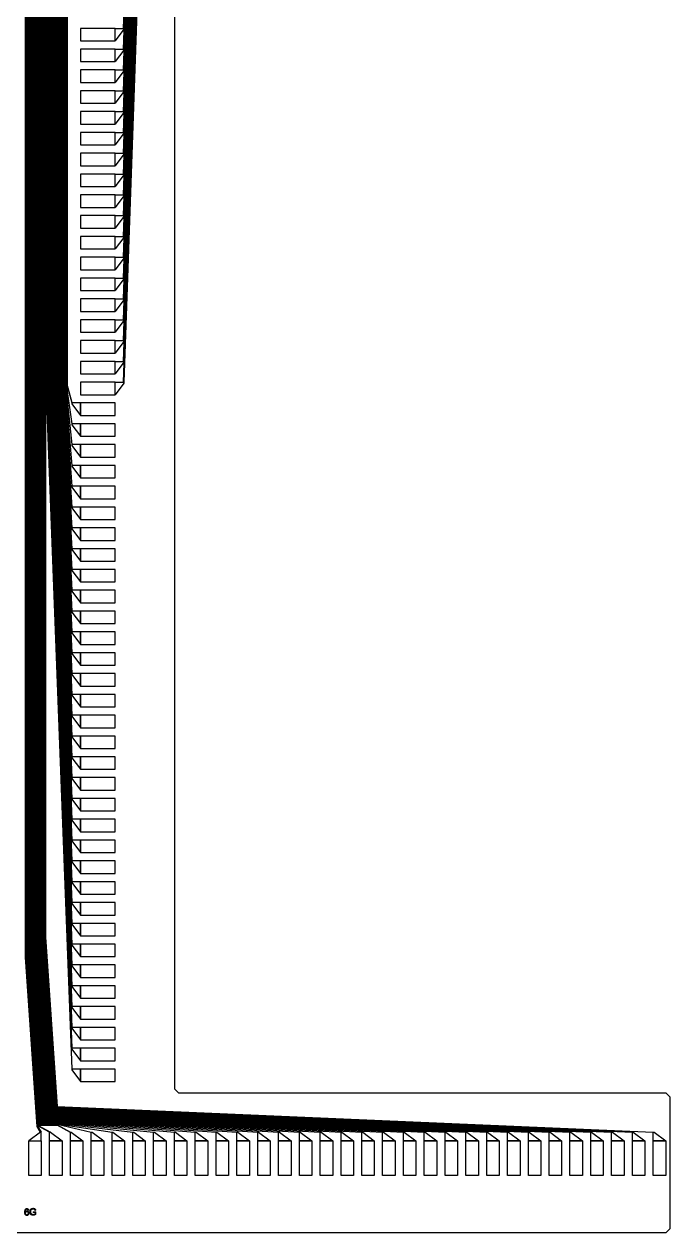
# Model space of a CAD drawing. Header units: inches. Extents: x 106592 to 209533, y 57057 to 74911.
# Drawn here: x 206381 to 209533, y 57278 to 63178 of the extents above; entities that cross this region are included whole.
import ezdxf

# ---------------------------------------------------------------- set-up
doc = ezdxf.new("R2010")
doc.units = ezdxf.units.IN
doc.header["$MEASUREMENT"] = 0
for name, color, linetype in [('metal', 221, 'Continuous'), ('nitride window', 40, 'Continuous'), ('profile', 140, 'Continuous')]:
    doc.layers.add(name, color=color, linetype=linetype)

msp = doc.modelspace()

# ---------------------------------------------------------------- linework, layer by layer
at = {"layer": 'metal'}
for points in [[(206388.7, 58721.4), (206387.1, 58721.4), (206387.1, 68021.4), (206388.7, 68021.4)], [(206391.9, 58721.4), (206390.3, 58721.4), (206390.3, 68021.4), (206391.9, 68021.4)], [(206395.1, 58721.4), (206393.5, 58721.4), (206393.5, 68021.4), (206395.1, 68021.4)], [(206398.3, 58721.4), (206396.7, 58721.4), (206396.7, 68021.4), (206398.3, 68021.4)], [(206401.5, 58721.4), (206399.9, 58721.4), (206399.9, 68021.4), (206401.5, 68021.4)], [(206404.7, 58721.4), (206403.1, 58721.4), (206403.1, 68021.4), (206404.7, 68021.4)], [(206407.9, 58721.4), (206406.3, 58721.4), (206406.3, 68021.4), (206407.9, 68021.4)], [(206411.1, 58721.4), (206409.5, 58721.4), (206409.5, 68021.4), (206411.1, 68021.4)], [(206414.3, 58721.4), (206412.7, 58721.4), (206412.7, 68021.4), (206414.3, 68021.4)], [(206417.5, 58721.4), (206415.9, 58721.4), (206415.9, 68021.4), (206417.5, 68021.4)], [(206420.7, 58721.4), (206419.1, 58721.4), (206419.1, 68021.4), (206420.7, 68021.4)], [(206423.9, 58721.4), (206422.3, 58721.4), (206422.3, 68021.4), (206423.9, 68021.4)], [(206427.1, 58721.4), (206425.5, 58721.4), (206425.5, 68021.4), (206427.1, 68021.4)], [(206430.3, 58721.4), (206428.7, 58721.4), (206428.7, 68021.4), (206430.3, 68021.4)], [(206433.5, 58721.4), (206431.9, 58721.4), (206431.9, 68021.4), (206433.5, 68021.4)], [(206436.7, 58721.4), (206435.1, 58721.4), (206435.1, 68021.4), (206436.7, 68021.4)], [(206439.9, 58721.4), (206438.3, 58721.4), (206438.3, 68021.4), (206439.9, 68021.4)], [(206443.1, 58721.4), (206441.5, 58721.4), (206441.5, 68021.4), (206443.1, 68021.4)], [(206446.3, 58721.4), (206444.7, 58721.4), (206444.7, 68021.4), (206446.3, 68021.4)], [(206449.5, 58721.4), (206447.9, 58721.4), (206447.9, 68021.4), (206449.5, 68021.4)], [(206452.7, 58721.4), (206451.1, 58721.4), (206451.1, 68021.4), (206452.7, 68021.4)], [(206455.9, 58721.4), (206454.3, 58721.4), (206454.3, 68021.4), (206455.9, 68021.4)], [(206459.1, 58721.4), (206457.5, 58721.4), (206457.5, 68021.4), (206459.1, 68021.4)], [(206462.3, 58721.4), (206460.7, 58721.4), (206460.7, 68021.4), (206462.3, 68021.4)], [(206465.5, 58721.4), (206463.9, 58721.4), (206463.9, 68021.4), (206465.5, 68021.4)], [(206468.7, 58721.4), (206467.1, 58721.4), (206467.1, 68021.4), (206468.7, 68021.4)], [(206471.9, 58721.4), (206470.3, 58721.4), (206470.3, 68021.4), (206471.9, 68021.4)], [(206475.1, 58721.4), (206473.5, 58721.4), (206473.5, 68021.4), (206475.1, 68021.4)], [(206478.3, 58721.4), (206476.7, 58721.4), (206476.7, 68021.4), (206478.3, 68021.4)], [(206481.5, 58721.4), (206479.9, 58721.4), (206479.9, 68021.4), (206481.5, 68021.4)], [(206484.7, 58721.4), (206483.1, 58721.4), (206483.1, 68021.4), (206484.7, 68021.4)], [(206487.9, 61418.7), (206486.3, 61418.7), (206486.3, 68021.4), (206487.9, 68021.4)], [(206491.1, 61418.7), (206489.5, 61418.7), (206489.5, 68021.4), (206491.1, 68021.4)], [(206494.3, 61418.7), (206492.7, 61418.7), (206492.7, 68021.4), (206494.3, 68021.4)], [(206497.5, 61418.7), (206495.9, 61418.7), (206495.9, 68021.4), (206497.5, 68021.4)], [(206500.7, 61418.7), (206499.1, 61418.7), (206499.1, 68021.4), (206500.7, 68021.4)], [(206503.9, 61418.7), (206502.3, 61418.7), (206502.3, 68021.4), (206503.9, 68021.4)], [(206507.1, 61418.7), (206505.5, 61418.7), (206505.5, 68021.4), (206507.1, 68021.4)], [(206510.3, 61418.7), (206508.7, 61418.7), (206508.7, 68021.4), (206510.3, 68021.4)], [(206513.5, 61418.7), (206511.9, 61418.7), (206511.9, 68021.4), (206513.5, 68021.4)], [(206516.7, 61418.7), (206515.1, 61418.7), (206515.1, 68021.4), (206516.7, 68021.4)], [(206519.9, 61418.7), (206518.3, 61418.7), (206518.3, 68021.4), (206519.9, 68021.4)], [(206523.1, 61418.7), (206521.5, 61418.7), (206521.5, 68021.4), (206523.1, 68021.4)], [(206526.3, 61418.7), (206524.7, 61418.7), (206524.7, 68021.4), (206526.3, 68021.4)], [(206529.5, 61418.7), (206527.9, 61418.7), (206527.9, 68021.4), (206529.5, 68021.4)], [(206532.7, 61418.7), (206531.1, 61418.7), (206531.1, 68021.4), (206532.7, 68021.4)], [(206535.9, 61418.7), (206534.3, 61418.7), (206534.3, 68021.4), (206535.9, 68021.4)], [(206539.1, 61418.7), (206537.5, 61418.7), (206537.5, 68021.4), (206539.1, 68021.4)], [(206542.3, 61418.7), (206540.7, 61418.7), (206540.7, 68021.4), (206542.3, 68021.4)], [(206545.5, 61418.7), (206543.9, 61418.7), (206543.9, 68021.4), (206545.5, 68021.4)], [(206548.7, 61418.7), (206547.1, 61418.7), (206547.1, 68021.4), (206548.7, 68021.4)], [(206551.9, 61418.7), (206550.3, 61418.7), (206550.3, 68021.4), (206551.9, 68021.4)], [(206555.1, 61418.7), (206553.5, 61418.7), (206553.5, 68021.4), (206555.1, 68021.4)], [(206558.3, 61418.7), (206556.7, 61418.7), (206556.7, 68021.4), (206558.3, 68021.4)], [(206561.5, 61418.7), (206559.9, 61418.7), (206559.9, 68021.4), (206561.5, 68021.4)], [(206564.7, 61418.7), (206563.1, 61418.7), (206563.1, 68021.4), (206564.7, 68021.4)], [(206567.9, 61418.7), (206566.3, 61418.7), (206566.3, 68021.4), (206567.9, 68021.4)], [(206571.1, 61418.7), (206569.5, 61418.7), (206569.5, 68021.4), (206571.1, 68021.4)], [(206574.3, 61418.7), (206572.7, 61418.7), (206572.7, 68021.4), (206574.3, 68021.4)], [(206577.5, 61418.7), (206575.9, 61418.7), (206575.9, 68021.4), (206577.5, 68021.4)], [(206580.7, 61418.7), (206579.1, 61418.7), (206579.1, 68021.4), (206580.7, 68021.4)], [(206583.9, 61418.7), (206582.3, 61418.7), (206582.3, 68021.4), (206583.9, 68021.4)], [(206587.1, 61418.7), (206585.5, 61418.7), (206585.5, 68021.4), (206587.1, 68021.4)], [(206590.3, 61418.7), (206588.7, 61418.7), (206588.7, 68021.4), (206590.3, 68021.4)], [(207061, 67921.4), (207062.6, 67921.4), (206867.9, 62446.7), (206865.8, 62446.7)], [(206867.9, 62548.3), (206865.8, 62548.3), (207057.8, 67921.4), (207059.4, 67921.4)], [(207054.6, 67921.4), (207056.2, 67921.4), (206867.9, 62649.9), (206865.8, 62649.9)], [(206867.9, 62751.5), (206865.8, 62751.5), (207051.4, 67921.4), (207053, 67921.4)], [(206867.9, 62853.1), (206865.8, 62853.1), (207048.2, 67921.4), (207049.8, 67921.4)], [(207045, 67921.4), (207046.6, 67921.4), (206867.9, 62954.7), (206865.8, 62954.7)], [(207064.2, 67921.4), (207065.8, 67921.4), (206867.9, 62345.1), (206865.8, 62345.1)], [(207067.4, 67921.4), (207069, 67921.4), (206867.9, 62243.5), (206865.8, 62243.5)], [(207093, 67921.4), (207094.6, 67921.4), (206867.9, 61430.7), (206865.8, 61430.7)], [(207089.8, 67921.4), (207091.4, 67921.4), (206867.9, 61532.3), (206865.8, 61532.3)], [(207070.6, 67921.4), (207072.2, 67921.4), (206867.9, 62141.9), (206865.8, 62141.9)], [(206867.9, 62040.3), (206865.8, 62040.3), (207073.8, 67921.4), (207075.4, 67921.4)], [(206867.9, 61938.7), (206865.8, 61938.7), (207077, 67921.4), (207078.6, 67921.4)], [(207080.2, 67921.4), (207081.8, 67921.4), (206867.9, 61837.1), (206865.8, 61837.1)], [(206867.9, 61735.5), (206865.8, 61735.5), (207083.4, 67921.4), (207085, 67921.4)], [(207086.6, 67921.4), (207088.2, 67921.4), (206867.9, 61633.9), (206865.8, 61633.9)], [(207038.6, 67921.4), (207040.2, 67921.4), (206867.9, 63157.9), (206865.8, 63157.9)], [(207041.8, 67921.4), (207043.4, 67921.4), (206867.9, 63056.3), (206865.8, 63056.3)], [(206825.5, 63157.9), (206656.2, 63157.9), (206656.2, 63097), (206825.5, 63097)], [(206825.5, 63097), (206825.5, 63157.9), (206867.9, 63157.9), (206867.9, 63153.7), (206825.5, 63097)], [(206825.5, 63056.3), (206656.2, 63056.3), (206656.2, 62995.4), (206825.5, 62995.4)], [(206825.5, 62995.4), (206825.5, 63056.3), (206867.9, 63056.3), (206867.9, 63052.1), (206825.5, 62995.4)], [(206825.5, 62954.7), (206656.2, 62954.7), (206656.2, 62893.8), (206825.5, 62893.8)], [(206825.5, 62893.8), (206825.5, 62954.7), (206867.9, 62954.7), (206867.9, 62950.5), (206825.5, 62893.8)], [(206825.5, 62853.1), (206656.2, 62853.1), (206656.2, 62792.2), (206825.5, 62792.2)], [(206825.5, 62792.2), (206825.5, 62853.1), (206867.9, 62853.1), (206867.9, 62848.9), (206825.5, 62792.2)], [(206825.5, 62751.5), (206656.2, 62751.5), (206656.2, 62690.6), (206825.5, 62690.6)], [(206825.5, 62690.6), (206825.5, 62751.5), (206867.9, 62751.5), (206867.9, 62747.3), (206825.5, 62690.6)], [(206825.5, 62649.9), (206656.2, 62649.9), (206656.2, 62588.9), (206825.5, 62588.9)], [(206825.5, 62588.9), (206825.5, 62649.9), (206867.9, 62649.9), (206867.9, 62645.7), (206825.5, 62588.9)], [(206825.5, 62548.3), (206656.2, 62548.3), (206656.2, 62487.3), (206825.5, 62487.3)], [(206825.5, 62487.3), (206825.5, 62548.3), (206867.9, 62548.3), (206867.9, 62544.1), (206825.5, 62487.3)], [(206825.5, 62446.7), (206656.2, 62446.7), (206656.2, 62385.7), (206825.5, 62385.7)], [(206825.5, 62385.7), (206825.5, 62446.7), (206867.9, 62446.7), (206867.9, 62442.5), (206825.5, 62385.7)], [(206825.5, 62345.1), (206656.2, 62345.1), (206656.2, 62284.1), (206825.5, 62284.1)], [(206825.5, 62284.1), (206825.5, 62345.1), (206867.9, 62345.1), (206867.9, 62340.9), (206825.5, 62284.1)], [(206825.5, 62243.5), (206656.2, 62243.5), (206656.2, 62182.5), (206825.5, 62182.5)], [(206825.5, 62182.5), (206825.5, 62243.5), (206867.9, 62243.5), (206867.9, 62239.3), (206825.5, 62182.5)], [(206825.5, 62141.9), (206656.2, 62141.9), (206656.2, 62080.9), (206825.5, 62080.9)], [(206825.5, 62080.9), (206825.5, 62141.9), (206867.9, 62141.9), (206867.9, 62137.7), (206825.5, 62080.9)], [(206825.5, 62040.3), (206656.2, 62040.3), (206656.2, 61979.3), (206825.5, 61979.3)], [(206825.5, 61979.3), (206825.5, 62040.3), (206867.9, 62040.3), (206867.9, 62036.1), (206825.5, 61979.3)], [(206825.5, 61938.7), (206656.2, 61938.7), (206656.2, 61877.7), (206825.5, 61877.7)], [(206825.5, 61877.7), (206825.5, 61938.7), (206867.9, 61938.7), (206867.9, 61934.5), (206825.5, 61877.7)], [(206825.5, 61837.1), (206656.2, 61837.1), (206656.2, 61776.1), (206825.5, 61776.1)], [(206825.5, 61776.1), (206825.5, 61837.1), (206867.9, 61837.1), (206867.9, 61832.8), (206825.5, 61776.1)], [(206825.5, 61735.5), (206656.2, 61735.5), (206656.2, 61674.5), (206825.5, 61674.5)], [(206825.5, 61674.5), (206825.5, 61735.5), (206867.9, 61735.5), (206867.9, 61731.2), (206825.5, 61674.5)], [(206825.5, 61633.9), (206656.2, 61633.9), (206656.2, 61572.9), (206825.5, 61572.9)], [(206825.5, 61572.9), (206825.5, 61633.9), (206867.9, 61633.9), (206867.9, 61629.6), (206825.5, 61572.9)], [(206825.5, 61532.3), (206656.2, 61532.3), (206656.2, 61471.3), (206825.5, 61471.3)], [(206825.5, 61471.3), (206825.5, 61532.3), (206867.9, 61532.3), (206867.9, 61528), (206825.5, 61471.3)], [(206825.5, 61430.7), (206656.2, 61430.7), (206656.2, 61369.7), (206825.5, 61369.7)], [(206825.5, 61369.7), (206825.5, 61430.7), (206867.9, 61430.7), (206867.9, 61426.4), (206825.5, 61369.7)], [(206487.9, 61418.7), (206486.3, 61418.7), (206613.9, 58077.7), (206616, 58077.7)], [(206491.1, 61418.7), (206489.5, 61418.7), (206613.9, 58179.3), (206616, 58179.3)], [(206494.3, 61418.7), (206492.7, 61418.7), (206613.9, 58280.9), (206616, 58280.9)], [(206497.5, 61418.7), (206495.9, 61418.7), (206613.9, 58382.5), (206616, 58382.5)], [(206613.9, 58484.1), (206616, 58484.1), (206500.7, 61418.7), (206499.1, 61418.7)], [(206503.9, 61418.7), (206502.3, 61418.7), (206613.9, 58585.8), (206616, 58585.8)], [(206613.9, 58687.4), (206616, 58687.4), (206507.1, 61418.7), (206505.5, 61418.7)], [(206613.9, 58789), (206616, 58789), (206510.3, 61418.7), (206508.7, 61418.7)], [(206513.5, 61418.7), (206511.9, 61418.7), (206613.9, 58890.6), (206616, 58890.6)], [(206516.7, 61418.7), (206515.1, 61418.7), (206613.9, 58992.2), (206616, 58992.2)], [(206519.9, 61418.7), (206518.3, 61418.7), (206613.9, 59093.8), (206616, 59093.8)], [(206523.1, 61418.7), (206521.5, 61418.7), (206613.9, 59195.4), (206616, 59195.4)], [(206613.9, 59297), (206616, 59297), (206526.3, 61418.7), (206524.7, 61418.7)], [(206529.5, 61418.7), (206527.9, 61418.7), (206613.9, 59398.6), (206616, 59398.6)], [(206613.9, 59500.2), (206616, 59500.2), (206532.7, 61418.7), (206531.1, 61418.7)], [(206613.9, 59601.8), (206616, 59601.8), (206535.9, 61418.7), (206534.3, 61418.7)], [(206539.1, 61418.7), (206537.5, 61418.7), (206613.9, 59703.4), (206616, 59703.4)], [(206542.3, 61418.7), (206540.7, 61418.7), (206613.9, 59805), (206616, 59805)], [(206545.5, 61418.7), (206543.9, 61418.7), (206613.9, 59906.6), (206616, 59906.6)], [(206548.7, 61418.7), (206547.1, 61418.7), (206613.9, 60008.2), (206616, 60008.2)], [(206613.9, 60109.8), (206616, 60109.8), (206551.9, 61418.7), (206550.3, 61418.7)], [(206555.1, 61418.7), (206553.5, 61418.7), (206613.9, 60211.4), (206616, 60211.4)], [(206613.9, 60313), (206616, 60313), (206558.3, 61418.7), (206556.7, 61418.7)], [(206613.9, 60414.6), (206616, 60414.6), (206561.5, 61418.7), (206559.9, 61418.7)], [(206564.7, 61418.7), (206563.1, 61418.7), (206613.9, 60516.2), (206616, 60516.2)], [(206567.9, 61418.7), (206566.3, 61418.7), (206613.9, 60617.8), (206616, 60617.8)], [(206571.1, 61418.7), (206569.5, 61418.7), (206613.9, 60719.4), (206616, 60719.4)], [(206574.3, 61418.7), (206572.7, 61418.7), (206613.9, 60821), (206616, 60821)], [(206613.9, 60922.6), (206616, 60922.6), (206577.5, 61418.7), (206575.9, 61418.7)], [(206580.7, 61418.7), (206579.1, 61418.7), (206613.9, 61024.2), (206616, 61024.2)], [(206613.9, 61125.9), (206616, 61125.9), (206583.9, 61418.7), (206582.3, 61418.7)], [(206613.9, 61227.5), (206616, 61227.5), (206587.1, 61418.7), (206585.5, 61418.7)], [(206590.3, 61418.7), (206588.7, 61418.7), (206613.9, 61329.1), (206616, 61329.1)], [(206656.2, 61268.1), (206656.2, 61329.1), (206613.9, 61329.1), (206613.9, 61324.8), (206656.2, 61268.1)], [(206825.5, 61329.1), (206656.2, 61329.1), (206656.2, 61268.1), (206825.5, 61268.1)], [(206656.2, 61166.5), (206656.2, 61227.5), (206613.9, 61227.5), (206613.9, 61223.2), (206656.2, 61166.5)], [(206825.5, 61227.5), (206656.2, 61227.5), (206656.2, 61166.5), (206825.5, 61166.5)], [(206656.2, 61064.9), (206656.2, 61125.9), (206613.9, 61125.9), (206613.9, 61121.6), (206656.2, 61064.9)], [(206825.5, 61125.9), (206656.2, 61125.9), (206656.2, 61064.9), (206825.5, 61064.9)], [(206656.2, 60963.3), (206656.2, 61024.2), (206613.9, 61024.2), (206613.9, 61020), (206656.2, 60963.3)], [(206825.5, 61024.2), (206656.2, 61024.2), (206656.2, 60963.3), (206825.5, 60963.3)], [(206656.2, 60861.7), (206656.2, 60922.6), (206613.9, 60922.6), (206613.9, 60918.4), (206656.2, 60861.7)], [(206825.5, 60922.6), (206656.2, 60922.6), (206656.2, 60861.7), (206825.5, 60861.7)], [(206656.2, 60760.1), (206656.2, 60821), (206613.9, 60821), (206613.9, 60816.8), (206656.2, 60760.1)], [(206825.5, 60821), (206656.2, 60821), (206656.2, 60760.1), (206825.5, 60760.1)], [(206656.2, 60658.5), (206656.2, 60719.4), (206613.9, 60719.4), (206613.9, 60715.2), (206656.2, 60658.5)], [(206825.5, 60719.4), (206656.2, 60719.4), (206656.2, 60658.5), (206825.5, 60658.5)], [(206656.2, 60556.9), (206656.2, 60617.8), (206613.9, 60617.8), (206613.9, 60613.6), (206656.2, 60556.9)], [(206825.5, 60617.8), (206656.2, 60617.8), (206656.2, 60556.9), (206825.5, 60556.9)], [(206656.2, 60455.3), (206656.2, 60516.2), (206613.9, 60516.2), (206613.9, 60512), (206656.2, 60455.3)], [(206825.5, 60516.2), (206656.2, 60516.2), (206656.2, 60455.3), (206825.5, 60455.3)], [(206656.2, 60353.7), (206656.2, 60414.6), (206613.9, 60414.6), (206613.9, 60410.4), (206656.2, 60353.7)], [(206825.5, 60414.6), (206656.2, 60414.6), (206656.2, 60353.7), (206825.5, 60353.7)], [(206656.2, 60252.1), (206656.2, 60313), (206613.9, 60313), (206613.9, 60308.8), (206656.2, 60252.1)], [(206825.5, 60313), (206656.2, 60313), (206656.2, 60252.1), (206825.5, 60252.1)], [(206656.2, 60150.5), (206656.2, 60211.4), (206613.9, 60211.4), (206613.9, 60207.2), (206656.2, 60150.5)], [(206825.5, 60211.4), (206656.2, 60211.4), (206656.2, 60150.5), (206825.5, 60150.5)], [(206656.2, 60048.8), (206656.2, 60109.8), (206613.9, 60109.8), (206613.9, 60105.6), (206656.2, 60048.8)], [(206825.5, 60109.8), (206656.2, 60109.8), (206656.2, 60048.8), (206825.5, 60048.8)], [(206656.2, 59947.2), (206656.2, 60008.2), (206613.9, 60008.2), (206613.9, 60004), (206656.2, 59947.2)], [(206825.5, 60008.2), (206656.2, 60008.2), (206656.2, 59947.2), (206825.5, 59947.2)], [(206656.2, 59845.6), (206656.2, 59906.6), (206613.9, 59906.6), (206613.9, 59902.4), (206656.2, 59845.6)], [(206825.5, 59906.6), (206656.2, 59906.6), (206656.2, 59845.6), (206825.5, 59845.6)], [(206656.2, 59744), (206656.2, 59805), (206613.9, 59805), (206613.9, 59800.8), (206656.2, 59744)], [(206825.5, 59805), (206656.2, 59805), (206656.2, 59744), (206825.5, 59744)], [(206656.2, 59642.4), (206656.2, 59703.4), (206613.9, 59703.4), (206613.9, 59699.2), (206656.2, 59642.4)], [(206825.5, 59703.4), (206656.2, 59703.4), (206656.2, 59642.4), (206825.5, 59642.4)], [(206656.2, 59540.8), (206656.2, 59601.8), (206613.9, 59601.8), (206613.9, 59597.6), (206656.2, 59540.8)], [(206825.5, 59601.8), (206656.2, 59601.8), (206656.2, 59540.8), (206825.5, 59540.8)], [(206656.2, 59439.2), (206656.2, 59500.2), (206613.9, 59500.2), (206613.9, 59496), (206656.2, 59439.2)], [(206825.5, 59500.2), (206656.2, 59500.2), (206656.2, 59439.2), (206825.5, 59439.2)], [(206656.2, 59337.6), (206656.2, 59398.6), (206613.9, 59398.6), (206613.9, 59394.4), (206656.2, 59337.6)], [(206825.5, 59398.6), (206656.2, 59398.6), (206656.2, 59337.6), (206825.5, 59337.6)], [(206656.2, 59236), (206656.2, 59297), (206613.9, 59297), (206613.9, 59292.7), (206656.2, 59236)], [(206825.5, 59297), (206656.2, 59297), (206656.2, 59236), (206825.5, 59236)], [(206656.2, 59134.4), (206656.2, 59195.4), (206613.9, 59195.4), (206613.9, 59191.1), (206656.2, 59134.4)], [(206825.5, 59195.4), (206656.2, 59195.4), (206656.2, 59134.4), (206825.5, 59134.4)], [(206656.2, 59032.8), (206656.2, 59093.8), (206613.9, 59093.8), (206613.9, 59089.5), (206656.2, 59032.8)], [(206825.5, 59093.8), (206656.2, 59093.8), (206656.2, 59032.8), (206825.5, 59032.8)], [(206656.2, 58931.2), (206656.2, 58992.2), (206613.9, 58992.2), (206613.9, 58987.9), (206656.2, 58931.2)], [(206825.5, 58992.2), (206656.2, 58992.2), (206656.2, 58931.2), (206825.5, 58931.2)], [(206656.2, 58829.6), (206656.2, 58890.6), (206613.9, 58890.6), (206613.9, 58886.3), (206656.2, 58829.6)], [(206825.5, 58890.6), (206656.2, 58890.6), (206656.2, 58829.6), (206825.5, 58829.6)], [(206656.2, 58728), (206656.2, 58789), (206613.9, 58789), (206613.9, 58784.7), (206656.2, 58728)], [(206825.5, 58789), (206656.2, 58789), (206656.2, 58728), (206825.5, 58728)], [(206446.2, 57798.3), (206444.6, 57796.7), (206387.1, 58623.8), (206387.1, 58721.4), (206388.7, 58721.4), (206388.7, 58625.4)], [(206449.4, 57801.5), (206447.8, 57799.9), (206390.3, 58627), (206390.3, 58721.4), (206391.9, 58721.4), (206391.9, 58628.6)], [(206451, 57803.1), (206542.2, 57803.1), (206542.2, 57804.7), (206452.6, 57804.7), (206395.1, 58631.8), (206395.1, 58721.4), (206393.5, 58721.4), (206393.5, 58630.2)], [(206455.8, 57807.9), (206542.2, 57807.9), (206542.2, 57806.3), (206454.2, 57806.3), (206396.7, 58633.4), (206396.7, 58721.4), (206398.3, 58721.4), (206398.3, 58635)], [(206457.4, 57809.5), (206542.2, 57809.5), (206542.2, 57811.1), (206459, 57811.1), (206401.5, 58638.2), (206401.5, 58721.4), (206399.9, 58721.4), (206399.9, 58636.6)], [(206460.6, 57812.7), (206542.2, 57812.7), (206542.2, 57814.3), (206462.2, 57814.3), (206404.7, 58641.4), (206404.7, 58721.4), (206403.1, 58721.4), (206403.1, 58639.8)], [(206463.8, 57815.9), (206542.2, 57815.9), (206542.2, 57817.5), (206465.4, 57817.5), (206407.9, 58644.6), (206407.9, 58721.4), (206406.3, 58721.4), (206406.3, 58643)], [(206468.6, 57820.7), (206542.2, 57820.7), (206542.2, 57819.1), (206467, 57819.1), (206409.5, 58646.2), (206409.5, 58721.4), (206411.1, 58721.4), (206411.1, 58647.8)], [(206470.2, 57822.3), (206542.2, 57822.3), (206542.2, 57823.9), (206471.8, 57823.9), (206414.3, 58651), (206414.3, 58721.4), (206412.7, 58721.4), (206412.7, 58649.4)], [(206473.4, 57825.5), (206542.2, 57825.5), (206542.2, 57827.1), (206475, 57827.1), (206417.5, 58654.2), (206417.5, 58721.4), (206415.9, 58721.4), (206415.9, 58652.6)], [(206478.2, 57830.3), (206542.2, 57830.3), (206542.2, 57828.7), (206476.6, 57828.7), (206419.1, 58655.8), (206419.1, 58721.4), (206420.7, 58721.4), (206420.7, 58657.4)], [(206479.8, 57831.9), (206542.2, 57831.9), (206542.2, 57833.5), (206481.4, 57833.5), (206423.9, 58660.6), (206423.9, 58721.4), (206422.3, 58721.4), (206422.3, 58659)], [(206483, 57835.1), (206542.2, 57835.1), (206542.2, 57836.7), (206484.6, 57836.7), (206427.1, 58663.8), (206427.1, 58721.4), (206425.5, 58721.4), (206425.5, 58662.2)], [(206487.8, 57839.9), (206542.2, 57839.9), (206542.2, 57838.3), (206486.2, 57838.3), (206428.7, 58665.4), (206428.7, 58721.4), (206430.3, 58721.4), (206430.3, 58667)], [(206489.4, 57841.5), (206542.2, 57841.5), (206542.2, 57843.1), (206491, 57843.1), (206433.5, 58670.2), (206433.5, 58721.4), (206431.9, 58721.4), (206431.9, 58668.6)], [(206492.6, 57844.7), (206542.2, 57844.7), (206542.2, 57846.3), (206494.2, 57846.3), (206436.7, 58673.4), (206436.7, 58721.4), (206435.1, 58721.4), (206435.1, 58671.8)], [(206497.4, 57849.5), (206542.2, 57849.5), (206542.2, 57847.9), (206495.8, 57847.9), (206438.3, 58675), (206438.3, 58721.4), (206439.9, 58721.4), (206439.9, 58676.6)], [(206499, 57851.1), (206542.2, 57851.1), (206542.2, 57852.7), (206500.6, 57852.7), (206443.1, 58679.8), (206443.1, 58721.4), (206441.5, 58721.4), (206441.5, 58678.2)], [(206502.2, 57854.3), (206542.2, 57854.3), (206542.2, 57855.9), (206503.8, 57855.9), (206446.3, 58683), (206446.3, 58721.4), (206444.7, 58721.4), (206444.7, 58681.4)], [(206507, 57859.1), (206542.2, 57859.1), (206542.2, 57857.5), (206505.4, 57857.5), (206447.9, 58684.6), (206447.9, 58721.4), (206449.5, 58721.4), (206449.5, 58686.2)], [(206508.6, 57860.7), (206542.2, 57860.7), (206542.2, 57862.3), (206510.2, 57862.3), (206452.7, 58689.4), (206452.7, 58721.4), (206451.1, 58721.4), (206451.1, 58687.8)], [(206511.8, 57863.9), (206542.2, 57863.9), (206542.2, 57865.5), (206513.4, 57865.5), (206455.9, 58692.6), (206455.9, 58721.4), (206454.3, 58721.4), (206454.3, 58691)], [(206516.6, 57868.7), (206542.2, 57868.7), (206542.2, 57867.1), (206515, 57867.1), (206457.5, 58694.2), (206457.5, 58721.4), (206459.1, 58721.4), (206459.1, 58695.8)], [(206518.2, 57870.3), (206542.2, 57870.3), (206542.2, 57871.9), (206519.8, 57871.9), (206462.3, 58699), (206462.3, 58721.4), (206460.7, 58721.4), (206460.7, 58697.4)], [(206521.4, 57873.5), (206542.2, 57873.5), (206542.2, 57875.1), (206523, 57875.1), (206465.5, 58702.2), (206465.5, 58721.4), (206463.9, 58721.4), (206463.9, 58700.6)], [(206526.2, 57878.3), (206542.2, 57878.3), (206542.2, 57876.7), (206524.6, 57876.7), (206467.1, 58703.8), (206467.1, 58721.4), (206468.7, 58721.4), (206468.7, 58705.4)], [(206527.8, 57879.9), (206542.2, 57879.9), (206542.2, 57881.5), (206529.4, 57881.5), (206471.9, 58708.6), (206471.9, 58721.4), (206470.3, 58721.4), (206470.3, 58707)], [(206531, 57883.1), (206542.2, 57883.1), (206542.2, 57884.7), (206532.6, 57884.7), (206475.1, 58711.8), (206475.1, 58721.4), (206473.5, 58721.4), (206473.5, 58710.2)], [(206535.8, 57887.9), (206542.2, 57887.9), (206542.2, 57886.3), (206534.2, 57886.3), (206476.7, 58713.4), (206476.7, 58721.4), (206478.3, 58721.4), (206478.3, 58715)], [(206537.4, 57889.5), (206542.2, 57889.5), (206542.2, 57891.1), (206539, 57891.1), (206481.5, 58718.2), (206481.5, 58721.4), (206479.9, 58721.4), (206479.9, 58716.6)], [(206542.2, 57894.3), (206542.2, 57892.7), (206540.6, 57892.7), (206483.1, 58719.8), (206483.1, 58721.4), (206484.7, 58721.4), (206542.2, 57894.3)], [(206656.2, 58626.4), (206656.2, 58687.4), (206613.9, 58687.4), (206613.9, 58683.1), (206656.2, 58626.4)], [(206825.5, 58687.4), (206656.2, 58687.4), (206656.2, 58626.4), (206825.5, 58626.4)], [(206656.2, 58524.8), (206656.2, 58585.8), (206613.9, 58585.8), (206613.9, 58581.5), (206656.2, 58524.8)], [(206825.5, 58585.8), (206656.2, 58585.8), (206656.2, 58524.8), (206825.5, 58524.8)], [(206656.2, 58423.2), (206656.2, 58484.1), (206613.9, 58484.1), (206613.9, 58479.9), (206656.2, 58423.2)], [(206825.5, 58484.1), (206656.2, 58484.1), (206656.2, 58423.2), (206825.5, 58423.2)], [(206656.2, 58321.6), (206656.2, 58382.5), (206613.9, 58382.5), (206613.9, 58378.3), (206656.2, 58321.6)], [(206825.5, 58382.5), (206656.2, 58382.5), (206656.2, 58321.6), (206825.5, 58321.6)], [(206656.2, 58220), (206656.2, 58280.9), (206613.9, 58280.9), (206613.9, 58276.7), (206656.2, 58220)], [(206825.5, 58280.9), (206656.2, 58280.9), (206656.2, 58220), (206825.5, 58220)], [(206656.2, 58118.4), (206656.2, 58179.3), (206613.9, 58179.3), (206613.9, 58175.1), (206656.2, 58118.4)], [(206825.5, 58179.3), (206656.2, 58179.3), (206656.2, 58118.4), (206825.5, 58118.4)], [(206656.2, 58016.8), (206656.2, 58077.7), (206613.9, 58077.7), (206613.9, 58073.5), (206656.2, 58016.8)], [(206825.5, 58077.7), (206656.2, 58077.7), (206656.2, 58016.8), (206825.5, 58016.8)], [(206542.2, 57892.7), (206542.2, 57894.3), (209451.6, 57769.9), (209451.6, 57767.8)], [(206542.2, 57889.5), (206542.2, 57891.1), (209350, 57769.9), (209350, 57767.8)], [(206542.2, 57886.3), (206542.2, 57887.9), (209248.4, 57769.9), (209248.4, 57767.8)], [(209146.8, 57769.9), (209146.8, 57767.8), (206542.2, 57883.1), (206542.2, 57884.7)], [(206542.2, 57879.9), (206542.2, 57881.5), (209045.2, 57769.9), (209045.2, 57767.8)], [(208943.5, 57769.9), (208943.5, 57767.8), (206542.2, 57876.7), (206542.2, 57878.3)], [(208841.9, 57769.9), (208841.9, 57767.8), (206542.2, 57873.5), (206542.2, 57875.1)], [(206542.2, 57870.3), (206542.2, 57871.9), (208740.3, 57769.9), (208740.3, 57767.8)], [(206542.2, 57867.1), (206542.2, 57868.7), (208638.7, 57769.9), (208638.7, 57767.8)], [(206542.2, 57863.9), (206542.2, 57865.5), (208537.1, 57769.9), (208537.1, 57767.8)], [(206542.2, 57860.7), (206542.2, 57862.3), (208435.5, 57769.9), (208435.5, 57767.8)], [(208333.9, 57769.9), (208333.9, 57767.8), (206542.2, 57857.5), (206542.2, 57859.1)], [(206542.2, 57854.3), (206542.2, 57855.9), (208232.3, 57769.9), (208232.3, 57767.8)], [(208130.7, 57769.9), (208130.7, 57767.8), (206542.2, 57851.1), (206542.2, 57852.7)], [(208029.1, 57769.9), (208029.1, 57767.8), (206542.2, 57847.9), (206542.2, 57849.5)], [(206542.2, 57844.7), (206542.2, 57846.3), (207927.5, 57769.9), (207927.5, 57767.8)], [(206542.2, 57841.5), (206542.2, 57843.1), (207825.9, 57769.9), (207825.9, 57767.8)], [(206542.2, 57838.3), (206542.2, 57839.9), (207724.3, 57769.9), (207724.3, 57767.8)], [(206542.2, 57835.1), (206542.2, 57836.7), (207622.7, 57769.9), (207622.7, 57767.8)], [(207521.1, 57769.9), (207521.1, 57767.8), (206542.2, 57831.9), (206542.2, 57833.5)], [(206542.2, 57828.7), (206542.2, 57830.3), (207419.5, 57769.9), (207419.5, 57767.8)], [(207317.9, 57769.9), (207317.9, 57767.8), (206542.2, 57825.5), (206542.2, 57827.1)], [(207216.3, 57769.9), (207216.3, 57767.8), (206542.2, 57822.3), (206542.2, 57823.9)], [(206542.2, 57819.1), (206542.2, 57820.7), (207114.7, 57769.9), (207114.7, 57767.8)], [(206403.4, 57727.6), (206464.4, 57727.6), (206464.4, 57769.9), (206460.2, 57769.9), (206403.4, 57727.6)], [(206460.2, 57769.9), (206444.6, 57796.7), (206446.2, 57798.3), (206464.4, 57769.9)], [(206509.3, 57769.9), (206505.1, 57769.9), (206447.8, 57799.9), (206449.4, 57801.5)], [(206566, 57727.6), (206505.1, 57727.6), (206505.1, 57769.9), (206509.3, 57769.9), (206566, 57727.6)], [(206542.2, 57815.9), (206542.2, 57817.5), (207013.1, 57769.9), (207013.1, 57767.8)], [(206542.2, 57812.7), (206542.2, 57814.3), (206911.5, 57769.9), (206911.5, 57767.8)], [(206542.2, 57809.5), (206542.2, 57811.1), (206809.9, 57769.9), (206809.9, 57767.8)], [(206708.3, 57769.9), (206708.3, 57767.8), (206542.2, 57806.3), (206542.2, 57807.9)], [(206542.2, 57803.1), (206542.2, 57804.7), (206606.7, 57769.9), (206606.7, 57767.8)], [(206667.6, 57727.6), (206606.7, 57727.6), (206606.7, 57769.9), (206610.9, 57769.9), (206667.6, 57727.6)], [(206769.2, 57727.6), (206708.3, 57727.6), (206708.3, 57769.9), (206712.5, 57769.9), (206769.2, 57727.6)], [(206870.8, 57727.6), (206809.9, 57727.6), (206809.9, 57769.9), (206814.1, 57769.9), (206870.8, 57727.6)], [(206972.4, 57727.6), (206911.5, 57727.6), (206911.5, 57769.9), (206915.7, 57769.9), (206972.4, 57727.6)], [(207074, 57727.6), (207013.1, 57727.6), (207013.1, 57769.9), (207017.3, 57769.9), (207074, 57727.6)], [(207175.6, 57727.6), (207114.7, 57727.6), (207114.7, 57769.9), (207118.9, 57769.9), (207175.6, 57727.6)], [(207277.2, 57727.6), (207216.3, 57727.6), (207216.3, 57769.9), (207220.5, 57769.9), (207277.2, 57727.6)], [(207378.8, 57727.6), (207317.9, 57727.6), (207317.9, 57769.9), (207322.1, 57769.9), (207378.8, 57727.6)], [(207480.4, 57727.6), (207419.5, 57727.6), (207419.5, 57769.9), (207423.7, 57769.9), (207480.4, 57727.6)], [(207582.1, 57727.6), (207521.1, 57727.6), (207521.1, 57769.9), (207525.3, 57769.9), (207582.1, 57727.6)], [(207683.7, 57727.6), (207622.7, 57727.6), (207622.7, 57769.9), (207626.9, 57769.9), (207683.7, 57727.6)], [(207785.3, 57727.6), (207724.3, 57727.6), (207724.3, 57769.9), (207728.5, 57769.9), (207785.3, 57727.6)], [(207886.9, 57727.6), (207825.9, 57727.6), (207825.9, 57769.9), (207830.1, 57769.9), (207886.9, 57727.6)], [(207988.5, 57727.6), (207927.5, 57727.6), (207927.5, 57769.9), (207931.7, 57769.9), (207988.5, 57727.6)], [(208090.1, 57727.6), (208029.1, 57727.6), (208029.1, 57769.9), (208033.3, 57769.9), (208090.1, 57727.6)], [(208191.7, 57727.6), (208130.7, 57727.6), (208130.7, 57769.9), (208134.9, 57769.9), (208191.7, 57727.6)], [(208293.3, 57727.6), (208232.3, 57727.6), (208232.3, 57769.9), (208236.6, 57769.9), (208293.3, 57727.6)], [(208394.9, 57727.6), (208333.9, 57727.6), (208333.9, 57769.9), (208338.2, 57769.9), (208394.9, 57727.6)], [(208496.5, 57727.6), (208435.5, 57727.6), (208435.5, 57769.9), (208439.8, 57769.9), (208496.5, 57727.6)], [(208598.1, 57727.6), (208537.1, 57727.6), (208537.1, 57769.9), (208541.4, 57769.9), (208598.1, 57727.6)], [(208699.7, 57727.6), (208638.7, 57727.6), (208638.7, 57769.9), (208643, 57769.9), (208699.7, 57727.6)], [(208801.3, 57727.6), (208740.3, 57727.6), (208740.3, 57769.9), (208744.6, 57769.9), (208801.3, 57727.6)], [(208902.9, 57727.6), (208841.9, 57727.6), (208841.9, 57769.9), (208846.2, 57769.9), (208902.9, 57727.6)], [(209004.5, 57727.6), (208943.5, 57727.6), (208943.5, 57769.9), (208947.8, 57769.9), (209004.5, 57727.6)], [(209106.1, 57727.6), (209045.2, 57727.6), (209045.2, 57769.9), (209049.4, 57769.9), (209106.1, 57727.6)], [(209207.7, 57727.6), (209146.8, 57727.6), (209146.8, 57769.9), (209151, 57769.9), (209207.7, 57727.6)], [(209309.3, 57727.6), (209248.4, 57727.6), (209248.4, 57769.9), (209252.6, 57769.9), (209309.3, 57727.6)], [(209410.9, 57727.6), (209350, 57727.6), (209350, 57769.9), (209354.2, 57769.9), (209410.9, 57727.6)], [(209512.5, 57727.6), (209451.6, 57727.6), (209451.6, 57769.9), (209455.8, 57769.9), (209512.5, 57727.6)], [(206403.4, 57558.3), (206403.4, 57727.6), (206464.4, 57727.6), (206464.4, 57558.3)], [(206505.1, 57558.3), (206505.1, 57727.6), (206566, 57727.6), (206566, 57558.3)], [(206606.7, 57558.3), (206606.7, 57727.6), (206667.6, 57727.6), (206667.6, 57558.3)], [(206708.3, 57558.3), (206708.3, 57727.6), (206769.2, 57727.6), (206769.2, 57558.3)], [(206809.9, 57558.3), (206809.9, 57727.6), (206870.8, 57727.6), (206870.8, 57558.3)], [(206911.5, 57558.3), (206911.5, 57727.6), (206972.4, 57727.6), (206972.4, 57558.3)], [(207013.1, 57558.3), (207013.1, 57727.6), (207074, 57727.6), (207074, 57558.3)], [(207114.7, 57558.3), (207114.7, 57727.6), (207175.6, 57727.6), (207175.6, 57558.3)], [(207216.3, 57558.3), (207216.3, 57727.6), (207277.2, 57727.6), (207277.2, 57558.3)], [(207317.9, 57558.3), (207317.9, 57727.6), (207378.8, 57727.6), (207378.8, 57558.3)], [(207419.5, 57558.3), (207419.5, 57727.6), (207480.4, 57727.6), (207480.4, 57558.3)], [(207521.1, 57558.3), (207521.1, 57727.6), (207582.1, 57727.6), (207582.1, 57558.3)], [(207622.7, 57558.3), (207622.7, 57727.6), (207683.7, 57727.6), (207683.7, 57558.3)], [(207724.3, 57558.3), (207724.3, 57727.6), (207785.3, 57727.6), (207785.3, 57558.3)], [(207825.9, 57558.3), (207825.9, 57727.6), (207886.9, 57727.6), (207886.9, 57558.3)], [(207927.5, 57558.3), (207927.5, 57727.6), (207988.5, 57727.6), (207988.5, 57558.3)], [(208029.1, 57558.3), (208029.1, 57727.6), (208090.1, 57727.6), (208090.1, 57558.3)], [(208130.7, 57558.3), (208130.7, 57727.6), (208191.7, 57727.6), (208191.7, 57558.3)], [(208232.3, 57558.3), (208232.3, 57727.6), (208293.3, 57727.6), (208293.3, 57558.3)], [(208333.9, 57558.3), (208333.9, 57727.6), (208394.9, 57727.6), (208394.9, 57558.3)], [(208435.5, 57558.3), (208435.5, 57727.6), (208496.5, 57727.6), (208496.5, 57558.3)], [(208537.1, 57558.3), (208537.1, 57727.6), (208598.1, 57727.6), (208598.1, 57558.3)], [(208638.7, 57558.3), (208638.7, 57727.6), (208699.7, 57727.6), (208699.7, 57558.3)], [(208740.3, 57558.3), (208740.3, 57727.6), (208801.3, 57727.6), (208801.3, 57558.3)], [(208841.9, 57558.3), (208841.9, 57727.6), (208902.9, 57727.6), (208902.9, 57558.3)], [(208943.5, 57558.3), (208943.5, 57727.6), (209004.5, 57727.6), (209004.5, 57558.3)], [(209045.2, 57558.3), (209045.2, 57727.6), (209106.1, 57727.6), (209106.1, 57558.3)], [(209146.8, 57558.3), (209146.8, 57727.6), (209207.7, 57727.6), (209207.7, 57558.3)], [(209248.4, 57558.3), (209248.4, 57727.6), (209309.3, 57727.6), (209309.3, 57558.3)], [(209350, 57558.3), (209350, 57727.6), (209410.9, 57727.6), (209410.9, 57558.3)], [(209451.6, 57558.3), (209451.6, 57727.6), (209512.5, 57727.6), (209512.5, 57558.3)]]:
    msp.add_lwpolyline(points, close=True, dxfattribs=at)
at = {"layer": 'metal', "color": 221, "lineweight": 0}
for points in [[(206394.7, 57396.6), (206393.5, 57396.5), (206392.1, 57396.3), (206390.8, 57396), (206389.6, 57395.4), (206388.4, 57394.7), (206387.4, 57393.9), (206386.5, 57392.8), (206386.2, 57392.5), (206385.6, 57391.6), (206385.1, 57390.6), (206384.6, 57389.5), (206384.1, 57388.3), (206383.8, 57387), (206383.5, 57385.6), (206383.3, 57384.1), (206383.1, 57382.5), (206383, 57380.8), (206383, 57379), (206383, 57378.7), (206383, 57376.9), (206383.1, 57375.3), (206383.3, 57373.7), (206383.6, 57372.3), (206384, 57371), (206384.4, 57369.8), (206384.9, 57368.7), (206385.5, 57367.7), (206386.1, 57366.9), (206386.8, 57366.1), (206387.9, 57365.2), (206389, 57364.5), (206390.2, 57363.9), (206391.5, 57363.5), (206392.9, 57363.3), (206394.3, 57363.2), (206395.7, 57363.3), (206397.1, 57363.5), (206398.4, 57364), (206399.6, 57364.6), (206400.6, 57365.3), (206401.6, 57366.3), (206394.3, 57366.5), (206393.6, 57366.5), (206392.2, 57366.8), (206390.9, 57367.5), (206390.1, 57368.1), (206389.2, 57369.1), (206388.5, 57370.4), (206388, 57371.6), (206387.7, 57372.9), (206387.6, 57374.3), (206387.6, 57374.4), (206387.7, 57375.9), (206388.1, 57377.2), (206388.7, 57378.4), (206389.5, 57379.5), (206390.2, 57380.1), (206387, 57380.6), (206387, 57381.4), (206387.1, 57383), (206387.2, 57384.6), (206387.4, 57385.9), (206387.7, 57387.1), (206388.1, 57388.2), (206388.5, 57389), (206389.2, 57390.3), (206390.1, 57391.4), (206391.1, 57392.2), (206391.7, 57392.6), (206393, 57393.1), (206394.5, 57393.3), (206402, 57393.5), (206401, 57394.4), (206400.1, 57395.2), (206398.9, 57395.8), (206397.6, 57396.2), (206396.2, 57396.5)], [(206387.9, 57381.8), (206387, 57380.6), (206390.2, 57380.1), (206391.4, 57380.9), (206392.7, 57381.3), (206394.1, 57381.4)], [(206394.9, 57385), (206394.6, 57384.9), (206393.2, 57384.8), (206391.8, 57384.4), (206390.5, 57383.9), (206390, 57383.6), (206388.8, 57382.8), (206387.9, 57381.8), (206394.1, 57381.4), (206395.1, 57381.4), (206396.4, 57381), (206397.6, 57380.4), (206398.6, 57379.5), (206398.8, 57379.3), (206399.5, 57378.3), (206400, 57377), (206400.4, 57375.7), (206400.5, 57374.1), (206400.4, 57373.6), (206400.3, 57372.1), (206399.9, 57370.7), (206399.4, 57369.6), (206398.6, 57368.5), (206398, 57367.9), (206396.9, 57367.1), (206395.6, 57366.6), (206394.3, 57366.5), (206401.6, 57366.3), (206402.5, 57367.4), (206403.2, 57368.6), (206403.4, 57368.9), (206403.9, 57370.2), (206404.3, 57371.5), (206404.5, 57372.9), (206404.6, 57374.4), (206404.6, 57374.4), (206404.5, 57375.9), (206404.2, 57377.3), (206403.9, 57378.6), (206403.3, 57379.8), (206402.6, 57381), (206401.8, 57382), (206401.2, 57382.6), (206400.1, 57383.4), (206398.9, 57384.1), (206397.6, 57384.6), (206396.3, 57384.9)], [(206402, 57393.5), (206394.5, 57393.3), (206394.8, 57393.3), (206396.2, 57393), (206397.4, 57392.5), (206398.5, 57391.6), (206398.9, 57390.9), (206399.5, 57389.7), (206400, 57388.1), (206404, 57388.4), (206403.7, 57389.8), (206403.3, 57391.1), (206402.7, 57392.4)], [(206424.7, 57368), (206424.1, 57368), (206422.9, 57368.1), (206421.8, 57368.3), (206420.7, 57368.6), (206419.6, 57368.9), (206418.6, 57369.4), (206418, 57369.7), (206417.1, 57370.3), (206416.2, 57371.1), (206415.5, 57371.9), (206414.8, 57372.8), (206414.2, 57373.8), (206414, 57374.4), (206413.3, 57376.3), (206413, 57377.5), (206412.9, 57378.6), (206412.8, 57379.8), (206412.8, 57381.1), (206412.8, 57382.2), (206412.9, 57383.4), (206413.1, 57384.5), (206413.3, 57385.6), (206413.6, 57386.7), (206414, 57387.7), (206414.2, 57388.1), (206414.7, 57389.1), (206415.4, 57390), (206416.1, 57390.9), (206416.7, 57391.5), (206417.5, 57392.2), (206418.5, 57392.8), (206419.6, 57393.3), (206420.2, 57393.5), (206421.2, 57393.8), (206422.3, 57394), (206423.5, 57394.1), (206424.8, 57394.2), (206424.8, 57394.2), (206424.8, 57394.2), (206424.8, 57394.2), (206426, 57394.1), (206427.1, 57394), (206428.2, 57393.7), (206429.3, 57393.3), (206429.7, 57393.1), (206430.8, 57392.5), (206431.7, 57391.8), (206432.4, 57391), (206432.8, 57390.4), (206433.3, 57389.4), (206433.8, 57388.3), (206434.2, 57387.1), (206438.1, 57388.1), (206438, 57388.3), (206437.7, 57389.5), (206437.2, 57390.7), (206436.8, 57391.7), (206436.2, 57392.6), (206435.6, 57393.5), (206435, 57394.2), (206434.2, 57394.9), (206433.3, 57395.6), (206432.3, 57396.2), (206431.2, 57396.7), (206430.5, 57397), (206429.4, 57397.3), (206428.3, 57397.6), (206427.2, 57397.7), (206426, 57397.8), (206424.8, 57397.9), (206423.7, 57397.9), (206422.5, 57397.8), (206421.4, 57397.6), (206420.3, 57397.4), (206419.2, 57397.2), (206418.1, 57396.8), (206417.1, 57396.4), (206416.1, 57395.9), (206415.6, 57395.7), (206414.7, 57395), (206413.8, 57394.4), (206413, 57393.6), (206412.2, 57392.8), (206411.5, 57391.9), (206410.9, 57390.9), (206410.3, 57389.8), (206410.3, 57389.8), (206409.9, 57388.7), (206409.4, 57387.7), (206409.1, 57386.6), (206408.8, 57385.5), (206408.6, 57384.4), (206408.4, 57383.2), (206408.3, 57382.1), (206408.3, 57380.9), (206408.3, 57379.8), (206408.4, 57378.6), (206408.5, 57377.5), (206408.8, 57376.4), (206409, 57375.3), (206409.4, 57374.2), (206409.8, 57373.2), (206410.3, 57372.2), (206410.5, 57371.6), (206411.1, 57370.7), (206411.8, 57369.8), (206412.5, 57368.9), (206413.3, 57368.1), (206414.2, 57367.4), (206415.2, 57366.8), (206416.2, 57366.2), (206417.1, 57365.7), (206418.1, 57365.3), (206419.2, 57364.9), (206420.3, 57364.6), (206421.4, 57364.4), (206422.5, 57364.2), (206423.7, 57364.1), (206424.9, 57364), (206425.1, 57364), (206426.3, 57364.1), (206427.4, 57364.2), (206428.5, 57364.4), (206429.7, 57364.6), (206430.8, 57364.9), (206431.9, 57365.3), (206432.5, 57365.6), (206433.5, 57366), (206434.5, 57366.5), (206435.5, 57367.1), (206436.5, 57367.7), (206437.5, 57368.4), (206438.5, 57369.1), (206438.5, 57381.2), (206424.7, 57381.3), (206424.7, 57377.4), (206434.3, 57377.4), (206434.2, 57371.3), (206434.2, 57371.3), (206433.4, 57370.7), (206432.5, 57370.1), (206431.4, 57369.6), (206430.2, 57369), (206429.2, 57368.7), (206428.1, 57368.3), (206427, 57368.1), (206425.8, 57368)]]:
    msp.add_lwpolyline(points, close=True, dxfattribs=at)
msp.add_lwpolyline([(206424.8, 57394.2), (206424.8, 57394.2), (206424.8, 57394.2), (206426, 57394.1), (206427.1, 57394), (206428.2, 57393.7), (206429.3, 57393.3), (206429.7, 57393.1), (206430.8, 57392.5), (206431.7, 57391.8), (206432.4, 57391), (206432.8, 57390.4), (206433.3, 57389.4), (206433.8, 57388.3), (206434.2, 57387.1), (206438.1, 57388.1), (206438, 57388.3), (206437.7, 57389.5), (206437.2, 57390.7), (206436.8, 57391.7), (206436.2, 57392.6), (206435.6, 57393.5), (206435, 57394.2)], dxfattribs=at)
at = {"layer": 'nitride window'}
for points in [[(206825.5, 63157.9), (206656.2, 63157.9), (206656.2, 63097), (206825.5, 63097)], [(206825.5, 63056.3), (206656.2, 63056.3), (206656.2, 62995.4), (206825.5, 62995.4)], [(206825.5, 62954.7), (206656.2, 62954.7), (206656.2, 62893.8), (206825.5, 62893.8)], [(206825.5, 62853.1), (206656.2, 62853.1), (206656.2, 62792.2), (206825.5, 62792.2)], [(206825.5, 62751.5), (206656.2, 62751.5), (206656.2, 62690.6), (206825.5, 62690.6)], [(206825.5, 62649.9), (206656.2, 62649.9), (206656.2, 62588.9), (206825.5, 62588.9)], [(206825.5, 62548.3), (206656.2, 62548.3), (206656.2, 62487.3), (206825.5, 62487.3)], [(206825.5, 62446.7), (206656.2, 62446.7), (206656.2, 62385.7), (206825.5, 62385.7)], [(206825.5, 62345.1), (206656.2, 62345.1), (206656.2, 62284.1), (206825.5, 62284.1)], [(206825.5, 62243.5), (206656.2, 62243.5), (206656.2, 62182.5), (206825.5, 62182.5)], [(206825.5, 62141.9), (206656.2, 62141.9), (206656.2, 62080.9), (206825.5, 62080.9)], [(206825.5, 62040.3), (206656.2, 62040.3), (206656.2, 61979.3), (206825.5, 61979.3)], [(206825.5, 61938.7), (206656.2, 61938.7), (206656.2, 61877.7), (206825.5, 61877.7)], [(206825.5, 61837.1), (206656.2, 61837.1), (206656.2, 61776.1), (206825.5, 61776.1)], [(206825.5, 61735.5), (206656.2, 61735.5), (206656.2, 61674.5), (206825.5, 61674.5)], [(206825.5, 61633.9), (206656.2, 61633.9), (206656.2, 61572.9), (206825.5, 61572.9)], [(206825.5, 61532.3), (206656.2, 61532.3), (206656.2, 61471.3), (206825.5, 61471.3)], [(206825.5, 61430.7), (206656.2, 61430.7), (206656.2, 61369.7), (206825.5, 61369.7)], [(206825.5, 61329.1), (206656.2, 61329.1), (206656.2, 61268.1), (206825.5, 61268.1)], [(206825.5, 61227.5), (206656.2, 61227.5), (206656.2, 61166.5), (206825.5, 61166.5)], [(206825.5, 61125.9), (206656.2, 61125.9), (206656.2, 61064.9), (206825.5, 61064.9)], [(206825.5, 61024.2), (206656.2, 61024.2), (206656.2, 60963.3), (206825.5, 60963.3)], [(206825.5, 60922.6), (206656.2, 60922.6), (206656.2, 60861.7), (206825.5, 60861.7)], [(206825.5, 60821), (206656.2, 60821), (206656.2, 60760.1), (206825.5, 60760.1)], [(206825.5, 60719.4), (206656.2, 60719.4), (206656.2, 60658.5), (206825.5, 60658.5)], [(206825.5, 60617.8), (206656.2, 60617.8), (206656.2, 60556.9), (206825.5, 60556.9)], [(206825.5, 60516.2), (206656.2, 60516.2), (206656.2, 60455.3), (206825.5, 60455.3)], [(206825.5, 60414.6), (206656.2, 60414.6), (206656.2, 60353.7), (206825.5, 60353.7)], [(206825.5, 60313), (206656.2, 60313), (206656.2, 60252.1), (206825.5, 60252.1)], [(206825.5, 60211.4), (206656.2, 60211.4), (206656.2, 60150.5), (206825.5, 60150.5)], [(206825.5, 60109.8), (206656.2, 60109.8), (206656.2, 60048.8), (206825.5, 60048.8)], [(206825.5, 60008.2), (206656.2, 60008.2), (206656.2, 59947.2), (206825.5, 59947.2)], [(206825.5, 59906.6), (206656.2, 59906.6), (206656.2, 59845.6), (206825.5, 59845.6)], [(206825.5, 59805), (206656.2, 59805), (206656.2, 59744), (206825.5, 59744)], [(206825.5, 59703.4), (206656.2, 59703.4), (206656.2, 59642.4), (206825.5, 59642.4)], [(206825.5, 59601.8), (206656.2, 59601.8), (206656.2, 59540.8), (206825.5, 59540.8)], [(206825.5, 59500.2), (206656.2, 59500.2), (206656.2, 59439.2), (206825.5, 59439.2)], [(206825.5, 59398.6), (206656.2, 59398.6), (206656.2, 59337.6), (206825.5, 59337.6)], [(206825.5, 59297), (206656.2, 59297), (206656.2, 59236), (206825.5, 59236)], [(206825.5, 59195.4), (206656.2, 59195.4), (206656.2, 59134.4), (206825.5, 59134.4)], [(206825.5, 59093.8), (206656.2, 59093.8), (206656.2, 59032.8), (206825.5, 59032.8)], [(206825.5, 58992.2), (206656.2, 58992.2), (206656.2, 58931.2), (206825.5, 58931.2)], [(206825.5, 58890.6), (206656.2, 58890.6), (206656.2, 58829.6), (206825.5, 58829.6)], [(206825.5, 58789), (206656.2, 58789), (206656.2, 58728), (206825.5, 58728)], [(206825.5, 58687.4), (206656.2, 58687.4), (206656.2, 58626.4), (206825.5, 58626.4)], [(206825.5, 58585.8), (206656.2, 58585.8), (206656.2, 58524.8), (206825.5, 58524.8)], [(206825.5, 58484.1), (206656.2, 58484.1), (206656.2, 58423.2), (206825.5, 58423.2)], [(206825.5, 58382.5), (206656.2, 58382.5), (206656.2, 58321.6), (206825.5, 58321.6)], [(206825.5, 58280.9), (206656.2, 58280.9), (206656.2, 58220), (206825.5, 58220)], [(206825.5, 58179.3), (206656.2, 58179.3), (206656.2, 58118.4), (206825.5, 58118.4)], [(206825.5, 58077.7), (206656.2, 58077.7), (206656.2, 58016.8), (206825.5, 58016.8)], [(206403.4, 57558.3), (206403.4, 57727.6), (206464.4, 57727.6), (206464.4, 57558.3)], [(206505.1, 57558.3), (206505.1, 57727.6), (206566, 57727.6), (206566, 57558.3)], [(206606.7, 57558.3), (206606.7, 57727.6), (206667.6, 57727.6), (206667.6, 57558.3)], [(206708.3, 57558.3), (206708.3, 57727.6), (206769.2, 57727.6), (206769.2, 57558.3)], [(206809.9, 57558.3), (206809.9, 57727.6), (206870.8, 57727.6), (206870.8, 57558.3)], [(206911.5, 57558.3), (206911.5, 57727.6), (206972.4, 57727.6), (206972.4, 57558.3)], [(207013.1, 57558.3), (207013.1, 57727.6), (207074, 57727.6), (207074, 57558.3)], [(207114.7, 57558.3), (207114.7, 57727.6), (207175.6, 57727.6), (207175.6, 57558.3)], [(207216.3, 57558.3), (207216.3, 57727.6), (207277.2, 57727.6), (207277.2, 57558.3)], [(207317.9, 57558.3), (207317.9, 57727.6), (207378.8, 57727.6), (207378.8, 57558.3)], [(207419.5, 57558.3), (207419.5, 57727.6), (207480.4, 57727.6), (207480.4, 57558.3)], [(207521.1, 57558.3), (207521.1, 57727.6), (207582.1, 57727.6), (207582.1, 57558.3)], [(207622.7, 57558.3), (207622.7, 57727.6), (207683.7, 57727.6), (207683.7, 57558.3)], [(207724.3, 57558.3), (207724.3, 57727.6), (207785.3, 57727.6), (207785.3, 57558.3)], [(207825.9, 57558.3), (207825.9, 57727.6), (207886.9, 57727.6), (207886.9, 57558.3)], [(207927.5, 57558.3), (207927.5, 57727.6), (207988.5, 57727.6), (207988.5, 57558.3)], [(208029.1, 57558.3), (208029.1, 57727.6), (208090.1, 57727.6), (208090.1, 57558.3)], [(208130.7, 57558.3), (208130.7, 57727.6), (208191.7, 57727.6), (208191.7, 57558.3)], [(208232.3, 57558.3), (208232.3, 57727.6), (208293.3, 57727.6), (208293.3, 57558.3)], [(208333.9, 57558.3), (208333.9, 57727.6), (208394.9, 57727.6), (208394.9, 57558.3)], [(208435.5, 57558.3), (208435.5, 57727.6), (208496.5, 57727.6), (208496.5, 57558.3)], [(208537.1, 57558.3), (208537.1, 57727.6), (208598.1, 57727.6), (208598.1, 57558.3)], [(208638.7, 57558.3), (208638.7, 57727.6), (208699.7, 57727.6), (208699.7, 57558.3)], [(208740.3, 57558.3), (208740.3, 57727.6), (208801.3, 57727.6), (208801.3, 57558.3)], [(208841.9, 57558.3), (208841.9, 57727.6), (208902.9, 57727.6), (208902.9, 57558.3)], [(208943.5, 57558.3), (208943.5, 57727.6), (209004.5, 57727.6), (209004.5, 57558.3)], [(209045.2, 57558.3), (209045.2, 57727.6), (209106.1, 57727.6), (209106.1, 57558.3)], [(209146.8, 57558.3), (209146.8, 57727.6), (209207.7, 57727.6), (209207.7, 57558.3)], [(209248.4, 57558.3), (209248.4, 57727.6), (209309.3, 57727.6), (209309.3, 57558.3)], [(209350, 57558.3), (209350, 57727.6), (209410.9, 57727.6), (209410.9, 57558.3)], [(209451.6, 57558.3), (209451.6, 57727.6), (209512.5, 57727.6), (209512.5, 57558.3)]]:
    msp.add_lwpolyline(points, close=True, dxfattribs=at)
at = {"layer": 'profile'}
msp.add_lwpolyline([(207114.6, 68021.4), (207114.6, 57981.8), (207134.6, 57961.8), (209512.5, 57961.8), (209532.5, 57941.8), (209532.5, 57298.3), (209512.5, 57278.3), (203253.7, 57278.3), (203233.7, 57298.3), (203233.7, 57941.8), (203253.7, 57961.8), (205631.6, 57961.8), (205651.6, 57981.8), (205651.6, 68021.4)], dxfattribs=at)

doc.saveas('drawing.dxf')
